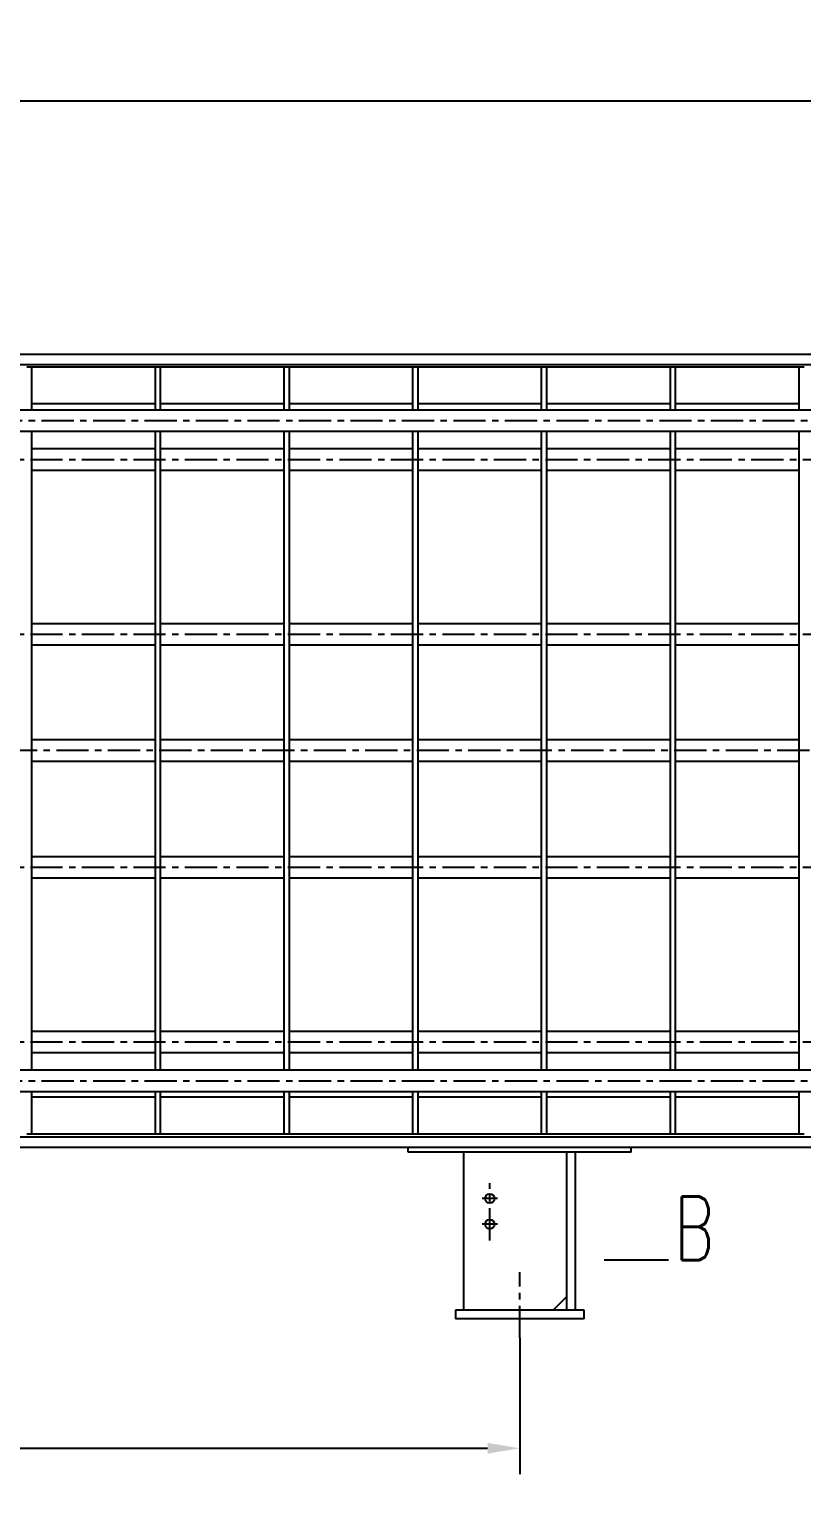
# Model space of a CAD drawing. Header units: millimetres. Extents: x -375 to 12388, y -150 to 8760.
# Drawn here: x 5905 to 6805, y 5472 to 7182 of the extents above; entities that cross this region are included whole.
import ezdxf

# ---------------------------------------------------------------- set-up
doc = ezdxf.new("R2010")
doc.units = ezdxf.units.MM
doc.header["$LTSCALE"] = 30
doc.linetypes.add('CENTER', pattern=[2, 1.25, -0.25, 0.25, -0.25])
doc.layers.get('Defpoints').update_dxf_attribs({"color": 241})
for name, color, linetype in [('1轮廓实线层', 4, 'Continuous'), ('3中心线层', 1, 'CENTER'), ('6文字层', 3, 'Continuous'), ('7标注层', 1, 'Continuous'), ('8符号标注层', 31, 'Continuous')]:
    doc.layers.add(name, color=color, linetype=linetype)
doc.styles.add('PC_TEXTSTYLE', font='romans.shx', dxfattribs={"width": 0.7, "bigfont": 'hzfs.shx'})
doc.styles.add('TH_GBDIM', font='romans.shx', dxfattribs={"width": 0.7, "bigfont": 'hzfs.shx'})
doc.dimstyles.new('TH_GBDIM', dxfattribs={"dimscale": 15, "dimtxt": 3.5, "dimasz": 2.5, "dimexe": 2, "dimexo": 0, "dimgap": 1.5, "dimtad": 1, "dimdec": 1, "dimdsep": 46, "dimtxsty": 'TH_GBDIM', "dimcen": 2.5, "dimclrd": 256, "dimclre": 256, "dimclrt": 3, "dimadec": 0, "dimazin": 2, "dimtfac": 0.714286, "dimtdec": 1, "dimtmove": 0, "dimatfit": 3, "dimfxl": 0, "dimtzin": 0, "dimlwd": -1, "dimlwe": -1, "dimarcsym": 0})

# ---------------------------------------------------------------- blocks, each defined once
blk = doc.blocks.new('*D33')
at = {"layer": '7标注层'}
for p, q in [((2476.3, 5656.5), (2476.3, 5498)), ((6476.3, 5656.5), (6476.3, 5498)), ((2513.8, 5528), (6438.8, 5528))]:
    blk.add_line(p, q, dxfattribs=at)
for points in [[(2513.8, 5534.2), (2513.8, 5521.7), (2476.3, 5528)], [(6438.8, 5534.2), (6438.8, 5521.7), (6476.3, 5528)]]:
    blk.add_solid(points, dxfattribs=at)
at = {"layer": 'Defpoints', "color": 0}
for p in [(2476.3, 5656.5), (6476.3, 5656.5), (6476.3, 5528)]:
    blk.add_point(p, dxfattribs=at)
at = {"layer": '7标注层', "color": 3, "insert": (4476.3, 5576.7), "char_height": 52.5, "attachment_point": 5, "style": 'TH_GBDIM'}
blk.add_mtext('{4000}{}{}', dxfattribs=at)
blk = doc.blocks.new('*D50')
at = {"layer": '7标注层'}
for p, q in [((2176.3, 7045.7), (2176.3, 7128.3)), ((7096.3, 5934.5), (7096.3, 7128.3)), ((2213.8, 7098.3), (7058.8, 7098.3))]:
    blk.add_line(p, q, dxfattribs=at)
for points in [[(2213.8, 7104.6), (2213.8, 7092.1), (2176.3, 7098.3)], [(7058.8, 7104.6), (7058.8, 7092.1), (7096.3, 7098.3)]]:
    blk.add_solid(points, dxfattribs=at)
at = {"layer": 'Defpoints', "color": 0}
for p in [(7096.3, 7098.3), (2176.3, 7045.7), (7096.3, 5934.5)]:
    blk.add_point(p, dxfattribs=at)
at = {"layer": '7标注层', "color": 3, "insert": (4636.3, 7147.1), "char_height": 52.5, "attachment_point": 5, "style": 'TH_GBDIM'}
blk.add_mtext('{4920}{}{}', dxfattribs=at)
blk = doc.blocks.new('*D51')
at = {"layer": '7标注层'}
for p, q in [((894.3, 6341), (894.3, 5364.8)), ((8202.4, 6341), (8202.4, 5364.8)), ((931.8, 5394.8), (8164.9, 5394.8))]:
    blk.add_line(p, q, dxfattribs=at)
for points in [[(931.8, 5401.1), (931.8, 5388.6), (894.3, 5394.8)], [(8164.9, 5401.1), (8164.9, 5388.6), (8202.4, 5394.8)]]:
    blk.add_solid(points, dxfattribs=at)
at = {"layer": 'Defpoints', "color": 0}
for p in [(894.3, 6341), (8202.4, 6341), (8202.4, 5394.8)]:
    blk.add_point(p, dxfattribs=at)
at = {"layer": '7标注层', "color": 3, "insert": (4548.3, 5443.6), "char_height": 52.5, "attachment_point": 5, "style": 'TH_GBDIM'}
blk.add_mtext('{~7308}{}{}', dxfattribs=at)

msp = doc.modelspace()

# ---------------------------------------------------------------- linework, layer by layer
at = {"layer": '1轮廓实线层'}
for p, q in [((2277.33, 6790.99), (7359.83, 6790.99)), ((2285.83, 6802.99), (7359.83, 6802.99)), ((5907.83, 6787.99), (5901.83, 6787.99)), ((5907.83, 6738.15), (5907.83, 6787.99)), ((6051.83, 6787.99), (5907.83, 6787.99)), ((6057.83, 6787.99), (6051.83, 6787.99)), ((6051.83, 6738.15), (6051.83, 6787.99)), ((6057.83, 6738.15), (6057.83, 6787.99)), ((6201.83, 6787.99), (6057.83, 6787.99)), ((6207.83, 6787.99), (6201.83, 6787.99)), ((6201.83, 6738.15), (6201.83, 6787.99)), ((6207.83, 6738.15), (6207.83, 6787.99)), ((6351.83, 6787.99), (6207.83, 6787.99)), ((6357.83, 6787.99), (6351.83, 6787.99)), ((6351.83, 6738.15), (6351.83, 6787.99)), ((6357.83, 6738.15), (6357.83, 6787.99)), ((6501.83, 6787.99), (6357.83, 6787.99)), ((6507.83, 6787.99), (6501.83, 6787.99)), ((6501.83, 6738.15), (6501.83, 6787.99)), ((6507.83, 6738.15), (6507.83, 6787.99)), ((6651.83, 6787.99), (6507.83, 6787.99)), ((6657.83, 6787.99), (6651.83, 6787.99)), ((6651.83, 6738.15), (6651.83, 6787.99)), ((6657.83, 6738.15), (6657.83, 6787.99)), ((6801.83, 6787.99), (6657.83, 6787.99)), ((6807.83, 6787.99), (6801.83, 6787.99)), ((6801.83, 6738.15), (6801.83, 6787.99)), ((1722.83, 6738.15), (7722.83, 6738.15)), ((6051.83, 6744.95), (5907.83, 6744.95)), ((6201.83, 6744.95), (6057.83, 6744.95)), ((6351.83, 6744.95), (6207.83, 6744.95)), ((6501.83, 6744.95), (6357.83, 6744.95)), ((6651.83, 6744.95), (6507.83, 6744.95)), ((6801.83, 6744.95), (6657.83, 6744.95)), ((1722.83, 6713.15), (7722.83, 6713.15)), ((5907.83, 6340.99), (5907.83, 6713.15)), ((6051.83, 6340.99), (6051.83, 6713.15)), ((6057.83, 6340.99), (6057.83, 6713.15)), ((6201.83, 6340.99), (6201.83, 6713.15)), ((6207.83, 6340.99), (6207.83, 6713.15)), ((6351.83, 6340.99), (6351.83, 6713.15)), ((6357.83, 6340.99), (6357.83, 6713.15)), ((6501.83, 6340.99), (6501.83, 6713.15)), ((6507.83, 6340.99), (6507.83, 6713.15)), ((6651.83, 6340.99), (6651.83, 6713.15)), ((6657.83, 6340.99), (6657.83, 6713.15)), ((6801.83, 6340.99), (6801.83, 6713.15)), ((5907.83, 6692.9), (6051.83, 6692.9)), ((6057.83, 6692.9), (6201.83, 6692.9)), ((6207.83, 6692.9), (6351.83, 6692.9)), ((6357.83, 6692.9), (6501.83, 6692.9)), ((6507.83, 6692.9), (6651.83, 6692.9)), ((6657.83, 6692.9), (6801.83, 6692.9)), ((5907.83, 6667.9), (6051.83, 6667.9)), ((6057.83, 6667.9), (6201.83, 6667.9)), ((6207.83, 6667.9), (6351.83, 6667.9)), ((6357.83, 6667.9), (6501.83, 6667.9)), ((6507.83, 6667.9), (6651.83, 6667.9)), ((6657.83, 6667.9), (6801.83, 6667.9)), ((5907.83, 6489.25), (6051.83, 6489.25)), ((6057.83, 6489.25), (6201.83, 6489.25)), ((6207.83, 6489.25), (6351.83, 6489.25)), ((6357.83, 6489.25), (6501.83, 6489.25)), ((6507.83, 6489.25), (6651.83, 6489.25)), ((6657.83, 6489.25), (6801.83, 6489.25)), ((5907.83, 6464.25), (6051.83, 6464.25)), ((6057.83, 6464.25), (6201.83, 6464.25)), ((6207.83, 6464.25), (6351.83, 6464.25)), ((6357.83, 6464.25), (6501.83, 6464.25)), ((6507.83, 6464.25), (6651.83, 6464.25)), ((6657.83, 6464.25), (6801.83, 6464.25)), ((6051.83, 6353.49), (5907.83, 6353.49)), ((6201.83, 6353.49), (6057.83, 6353.49)), ((6351.83, 6353.49), (6207.83, 6353.49)), ((6501.83, 6353.49), (6357.83, 6353.49)), ((6651.83, 6353.49), (6507.83, 6353.49)), ((6801.83, 6353.49), (6657.83, 6353.49)), ((5907.83, 5968.82), (5907.83, 6340.99)), ((6051.83, 6328.49), (5907.83, 6328.49)), ((6051.83, 5968.82), (6051.83, 6340.99)), ((6057.83, 5968.82), (6057.83, 6340.99)), ((6201.83, 6328.49), (6057.83, 6328.49)), ((6201.83, 5968.82), (6201.83, 6340.99)), ((6207.83, 5968.82), (6207.83, 6340.99)), ((6351.83, 6328.49), (6207.83, 6328.49)), ((6351.83, 5968.82), (6351.83, 6340.99)), ((6357.83, 5968.82), (6357.83, 6340.99)), ((6501.83, 6328.49), (6357.83, 6328.49)), ((6501.83, 5968.82), (6501.83, 6340.99)), ((6507.83, 5968.82), (6507.83, 6340.99)), ((6651.83, 6328.49), (6507.83, 6328.49)), ((6651.83, 5968.82), (6651.83, 6340.99)), ((6657.83, 5968.82), (6657.83, 6340.99)), ((6801.83, 6328.49), (6657.83, 6328.49)), ((6801.83, 5968.82), (6801.83, 6340.99)), ((5907.83, 6217.72), (6051.83, 6217.72)), ((6057.83, 6217.72), (6201.83, 6217.72)), ((6207.83, 6217.72), (6351.83, 6217.72)), ((6357.83, 6217.72), (6501.83, 6217.72)), ((6507.83, 6217.72), (6651.83, 6217.72)), ((6657.83, 6217.72), (6801.83, 6217.72)), ((5907.83, 6192.72), (6051.83, 6192.72)), ((6057.83, 6192.72), (6201.83, 6192.72)), ((6207.83, 6192.72), (6351.83, 6192.72)), ((6357.83, 6192.72), (6501.83, 6192.72)), ((6507.83, 6192.72), (6651.83, 6192.72)), ((6657.83, 6192.72), (6801.83, 6192.72)), ((5907.83, 6014.08), (6051.83, 6014.08)), ((6057.83, 6014.08), (6201.83, 6014.08)), ((6207.83, 6014.08), (6351.83, 6014.08)), ((6357.83, 6014.08), (6501.83, 6014.08)), ((6507.83, 6014.08), (6651.83, 6014.08)), ((6657.83, 6014.08), (6801.83, 6014.08)), ((5907.83, 5989.08), (6051.83, 5989.08)), ((6057.83, 5989.08), (6201.83, 5989.08)), ((6207.83, 5989.08), (6351.83, 5989.08)), ((6357.83, 5989.08), (6501.83, 5989.08)), ((6507.83, 5989.08), (6651.83, 5989.08)), ((6657.83, 5989.08), (6801.83, 5989.08)), ((1722.83, 5968.82), (7722.83, 5968.82)), ((1722.83, 5943.82), (7722.83, 5943.82)), ((5907.83, 5893.99), (5907.83, 5943.82)), ((6051.83, 5937.02), (5907.83, 5937.02)), ((6051.83, 5893.99), (6051.83, 5943.82)), ((6057.83, 5893.99), (6057.83, 5943.82)), ((6201.83, 5937.02), (6057.83, 5937.02)), ((6201.83, 5893.99), (6201.83, 5943.82)), ((6207.83, 5893.99), (6207.83, 5943.82)), ((6351.83, 5937.02), (6207.83, 5937.02)), ((6351.83, 5893.99), (6351.83, 5943.82)), ((6357.83, 5893.99), (6357.83, 5943.82)), ((6501.83, 5937.02), (6357.83, 5937.02)), ((6501.83, 5893.99), (6501.83, 5943.82)), ((6507.83, 5893.99), (6507.83, 5943.82)), ((6651.83, 5937.02), (6507.83, 5937.02)), ((6651.83, 5893.99), (6651.83, 5943.82)), ((6657.83, 5893.99), (6657.83, 5943.82)), ((6801.83, 5937.02), (6657.83, 5937.02)), ((6801.83, 5893.99), (6801.83, 5943.82)), ((1946.33, 5890.99), (6995.33, 5890.99)), ((5907.83, 5893.99), (5901.83, 5893.99)), ((6051.83, 5893.99), (5907.83, 5893.99)), ((6057.83, 5893.99), (6051.83, 5893.99)), ((6201.83, 5893.99), (6057.83, 5893.99)), ((6207.83, 5893.99), (6201.83, 5893.99)), ((6351.83, 5893.99), (6207.83, 5893.99)), ((6357.83, 5893.99), (6351.83, 5893.99)), ((6501.83, 5893.99), (6357.83, 5893.99)), ((6507.83, 5893.99), (6501.83, 5893.99)), ((6651.83, 5893.99), (6507.83, 5893.99)), ((6657.83, 5893.99), (6651.83, 5893.99)), ((6801.83, 5893.99), (6657.83, 5893.99)), ((6807.83, 5893.99), (6801.83, 5893.99)), ((1946.33, 5878.99), (6986.83, 5878.99)), ((6346.33, 5872.99), (6346.33, 5878.99)), ((6606.33, 5872.99), (6346.33, 5872.99)), ((6411.33, 5688.99), (6411.33, 5872.99)), ((6531.33, 5688.99), (6531.33, 5872.99)), ((6541.33, 5688.99), (6541.33, 5872.99)), ((6606.33, 5872.99), (6606.33, 5878.99)), ((6531.33, 5704.99), (6515.33, 5688.99)), ((6401.33, 5688.99), (6401.33, 5678.99)), ((6551.33, 5688.99), (6401.33, 5688.99)), ((6551.33, 5678.99), (6401.33, 5678.99)), ((6551.33, 5678.99), (6551.33, 5688.99))]:
    msp.add_line(p, q, dxfattribs=at)
for centre in [(6441.33, 5818.99), (6441.33, 5788.99)]:
    msp.add_circle(centre, 5.5, dxfattribs=at)
at = {"layer": '3中心线层'}
for p, q in [((1719.01, 6725.65), (7722.83, 6725.65)), ((1766.14, 6680.4), (7460.88, 6680.4)), ((1766.14, 6476.75), (7309.65, 6476.75)), ((8253.8, 6340.99), (868.24, 6340.99)), ((1766.14, 6205.22), (7460.88, 6205.22)), ((1766.14, 6001.58), (7309.65, 6001.58)), ((1719.01, 5956.32), (7722.83, 5956.32)), ((6441.33, 5770.26), (6441.33, 5837.09)), ((6450.33, 5818.99), (6432.33, 5818.99)), ((6450.33, 5788.99), (6432.33, 5788.99)), ((6476.33, 5656.54), (6476.33, 5733.34))]:
    msp.add_line(p, q, dxfattribs=at)
at = {"layer": '8符号标注层', "color": 4}
msp.add_line((6649.64, 5747.29), (6574.64, 5747.29), dxfattribs=at)

# ---------------------------------------------------------------- texts
at = {"layer": '6文字层', "insert": (6679.64, 5747.29), "char_height": 74.23, "attachment_point": 8, "style": 'PC_TEXTSTYLE'}
msp.add_mtext('B', dxfattribs=at)

# ---------------------------------------------------------------- dimensions: what is measured, and where the dimension line sits
at = {"layer": '7标注层'}
for base, p1, p2, picture, middle in [((7096.33, 7098.35), (2176.33, 7045.72), (7096.33, 5934.46), '*D50', (4636.33, 7147.1)), ((6476.33, 5527.99), (2476.33, 5656.54), (6476.33, 5656.54), '*D33', (4476.33, 5576.74))]:
    dim = msp.add_linear_dim(base=base, p1=p1, p2=p2, text='{<>}{}{}', dimstyle='TH_GBDIM', override={"dimexo": 0, "dimgap": 1.5, "dimtad": 1, "dimjust": 0, "dimdec": 1, "dimlfac": 1, "dimse1": 0, "dimse2": 0, "dimsd1": 0, "dimsd2": 0}, dxfattribs=at)
    dim.commit()
    dim.dimension.update_dxf_attribs({"geometry": picture, "text_midpoint": middle})
dim = msp.add_linear_dim(base=(8202.36, 5394.81), p1=(894.33, 6340.99), p2=(8202.36, 6340.99), text='{~<>}{}{}', dimstyle='TH_GBDIM', override={"dimexo": 0, "dimgap": 1.5, "dimtad": 1, "dimjust": 0, "dimdec": 1, "dimlfac": 1, "dimse1": 0, "dimse2": 0, "dimsd1": 0, "dimsd2": 0}, dxfattribs=at)
dim.commit()
dim.dimension.update_dxf_attribs({"geometry": '*D51', "text_midpoint": (4548.34, 5394.81), "dimtype": 160})

doc.saveas('drawing.dxf')
